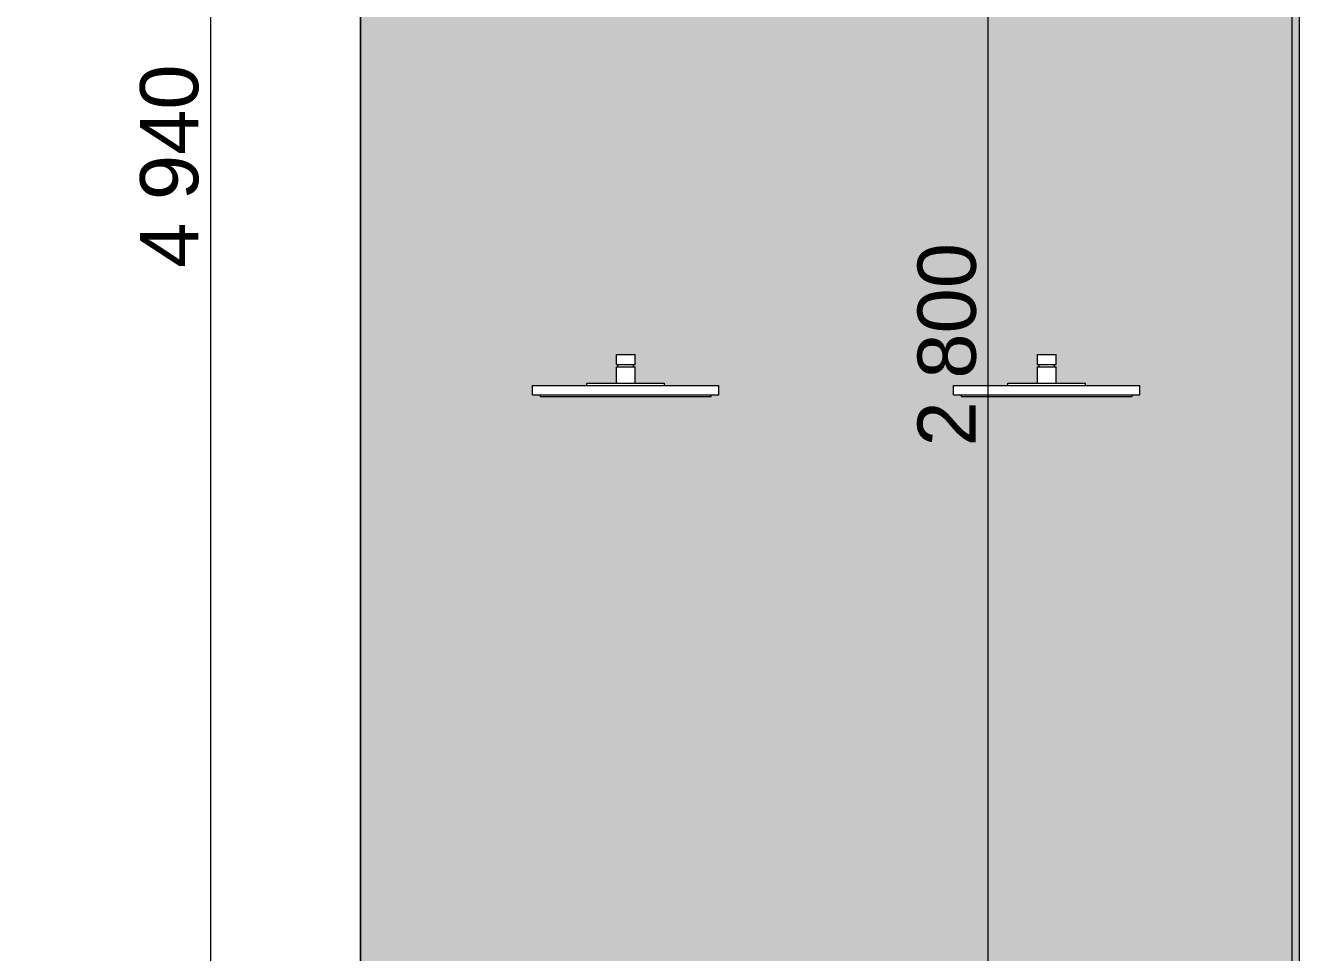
# Model space of a CAD drawing. Header units: millimetres. Extents: x 2336463 to 2579121, y 595385 to 778077.
# Drawn here: x 2519566 to 2521207, y 649591 to 650786 of the extents above; entities that cross this region are included whole.
import ezdxf

# ---------------------------------------------------------------- set-up
doc = ezdxf.new("R2010")
doc.units = ezdxf.units.MM
doc.header["$MEASUREMENT"] = 0
doc.linetypes.add('Wipeout_Contour', pattern=[1000, 0, -1000])
for name, color, linetype, lineweight in [('+возводимые стены_Ном._пера__1', 7, 'Continuous', 13), ('1 Планировка_Ном._пера__1', 7, 'Continuous', 13), ('сит план_Ном._пера__1', 7, 'Continuous', 13)]:
    doc.layers.add(name, color=color, linetype=linetype, lineweight=lineweight)
doc.layers.add('+возводимые стены_Ном._пера__9', color=7, linetype='Continuous', lineweight=15, true_color=0x3dad99)
doc.layers.add('1 Планировка размеры_Ном._пера__242', color=7, linetype='Continuous', lineweight=13, true_color=0x1b55b5)
doc.layers.add('1 Планировка', color=7, linetype='Continuous')
doc.layers.add('1 Планировка размеры', color=7, linetype='Continuous')
doc.styles.add('СГЕНЕРИР_СТИЛЬ_1', font='arial.ttf')
doc.dimstyles.new('СГЕНЕРИР_СТИЛЬ__2', dxfattribs={"dimtxt": 75, "dimasz": 23.75, "dimexe": 0.18, "dimexo": 300, "dimgap": 0, "dimtad": 1, "dimdec": 0, "dimzin": 0, "dimdsep": 46, "dimtxsty": 'СГЕНЕРИР_СТИЛЬ_1', "dimblk": 'ARROWHEAD_6', "dimblk1": 'ARROWHEAD_6', "dimblk2": 'ARROWHEAD_6', "dimcen": 0.09, "dimclrd": 256, "dimclre": 256, "dimclrt": 256, "dimazin": 0, "dimtfac": 1, "dimtdec": 4, "dimtmove": 0, "dimatfit": 3, "dimfxl": 0, "dimtolj": 1, "dimtzin": 0, "dimarcsym": 0})

# ---------------------------------------------------------------- blocks, each defined once
blk = doc.blocks.new('*D3079', base_point=(2086872, 585813.7))
at = {"layer": '1 Планировка размеры_Ном._пера__242', "color": 152, "linetype": 'Continuous', "lineweight": 13, "true_color": 0x1b55b5}
for p, q in [((2519816.8, 653058.9), (2519791.8, 653083.9)), ((2519804.3, 653071.4), (2519804.3, 653090.1)), ((2519827.7, 653071.4), (2519780.9, 653071.4)), ((2519804.3, 648131.4), (2519804.3, 653071.4)), ((2519791.8, 648143.9), (2519816.8, 648118.9)), ((2519827.7, 648131.4), (2519780.9, 648131.4)), ((2519804.3, 648112.6), (2519804.3, 648131.4))]:
    blk.add_line(p, q, dxfattribs=at)
at = {"layer": '1 Планировка размеры_Ном._пера__242', "color": 152, "lineweight": 13, "true_color": 0x1b55b5, "insert": (2519789.3, 650473.2), "char_height": 75, "attachment_point": 7, "rotation": 90, "style": 'СГЕНЕРИР_СТИЛЬ_1'}
blk.add_mtext('\\A1;{\\pql;\\fArial|b0|i0|c204|p38;4\xa0940}', dxfattribs=at)
blk = doc.blocks.new('ARROWHEAD_6')
at = {"color": 0, "linetype": 'Continuous', "lineweight": 0}
for p, q in [((0, 0), (-1, 0)), ((-0.5, -0.5), (0.5, 0.5))]:
    blk.add_line(p, q, dxfattribs=at)
blk = doc.blocks.new('*D3082', base_point=(2086872, 585813.7))
at = {"layer": '1 Планировка размеры_Ном._пера__242', "color": 152, "linetype": 'Continuous', "lineweight": 13, "true_color": 0x1b55b5}
for p, q in [((2520818.7, 651758.9), (2520793.7, 651783.9)), ((2520806.2, 651771.4), (2520806.2, 651790.1)), ((2520897.3, 651771.4), (2520782.8, 651771.4)), ((2520806.2, 648971.4), (2520806.2, 651771.4)), ((2520793.7, 648983.9), (2520818.7, 648958.9)), ((2520897.3, 648971.4), (2520782.8, 648971.4))]:
    blk.add_line(p, q, dxfattribs=at)
at = {"layer": '1 Планировка размеры_Ном._пера__242', "color": 152, "lineweight": 13, "true_color": 0x1b55b5, "insert": (2520791.2, 650243.2), "char_height": 75, "attachment_point": 7, "rotation": 90, "style": 'СГЕНЕРИР_СТИЛЬ_1'}
blk.add_mtext('\\A1;{\\pql;\\fArial|b0|i0|c204|p38;2\xa0800}', dxfattribs=at)

msp = doc.modelspace()

# ---------------------------------------------------------------- hatches: boundary and pattern name
at = {"layer": '+возводимые стены_Ном._пера__9', "linetype": 'Continuous', "lineweight": 15, "true_color": 0x3dad99}
msp.add_hatch(color=135, dxfattribs=at).paths.add_polyline_path([(2519997.3, 651771.4), (2521197.3, 651771.4), (2521197.3, 648971.4), (2519997.3, 648971.4)])
at = {"layer": 'сит план_Ном._пера__1', "linetype": 'Continuous', "lineweight": 13}
h = msp.add_hatch(dxfattribs=at)
h.set_pattern_fill('AR_CONC', style=0, pattern_type=2)
h.set_pattern_definition([(50, (2086872.01, 585813.69), (-182.18467, 15.939086), [19.05, -209.55]), (355, (2086872.01, 585813.69), (-35.24342, 191.056845), [15.24, -167.640584]), (100.451445, (2086887.2, 585812.36), (146.94125, 175.11775), [16.19001, -178.090245]), (46.1842, (2086872.01, 585864.49), (-271.07904, 42.04233), [28.575, -314.325]), (96.63556, (2086894.6, 585860.98), (237.40413, 247.42612), [24.28502, -267.1356]), (351.18415, (2086872.01, 585864.49), (237.40413, 247.42612), [22.85997, -251.45973]), (21, (2086897.41, 585851.79), (-151.61439, 102.2652), [19.05, -209.55]), (326, (2086897.41, 585851.79), (61.80203, 184.18797), [15.24, -167.64]), (71.451445, (2086910.05, 585843.26), (213.41642, 81.92277), [16.19001, -178.08994]), (37.5, (2086872.015, 585813.686), (3.088603, 84.555039), [0, -165.608, 0, -170.18, 0, -168.275]), (7.5, (2086872.015, 585813.69), (66.819663, 100.180575), [0, -97.028, 0, -161.798, 0, -64.135]), (327.5, (2086815.37, 585813.686), (-135.590595, 5.728744), [0, -63.5, 0, -198.12, 0, -262.89]), (317.5, (2086789.97, 585813.69), (148.12918, 25.42649), [0, -82.55, 0, -131.572, 0, -186.69])])
h.paths.add_polyline_path([(2519997.3, 648131.4), (2521207.3, 648131.4), (2521207.3, 653071.4), (2519997.3, 653071.4)])

# ---------------------------------------------------------------- linework, layer by layer
at = {"layer": '+возводимые стены_Ном._пера__1', "color": 7, "linetype": 'Continuous', "lineweight": 13, "flags": 128}
msp.add_lwpolyline([(2519997.3, 651771.4), (2521197.3, 651771.4), (2521197.3, 648971.4), (2519997.3, 648971.4)], close=True, dxfattribs=at)
at = {"layer": '1 Планировка_Ном._пера__1', "color": 7, "linetype": 'Continuous', "lineweight": 13}
for p, q in [((2519997.3, 648131.4), (2519997.3, 653071.4)), ((2519997.3, 651771.4), (2519997.3, 648131.4))]:
    msp.add_line(p, q, dxfattribs=at)
at = {"layer": 'сит план_Ном._пера__1', "color": 7, "linetype": 'Continuous', "lineweight": 13, "flags": 128}
msp.add_lwpolyline([(2519997.3, 648131.4), (2521207.3, 648131.4), (2521207.3, 653071.4), (2519997.3, 653071.4)], close=True, dxfattribs=at)

# ---------------------------------------------------------------- dimensions: what is measured, and where the dimension line sits
at = {"layer": '1 Планировка размеры', "color": 152, "linetype": 'Continuous', "lineweight": 13, "true_color": 0x1b55b5}
dim = msp.add_linear_dim(base=(2519804.3, 653071.4), p1=(2519997.3, 648131.4), p2=(2519997.3, 653071.4), angle=90, dimstyle='СГЕНЕРИР_СТИЛЬ__2', dxfattribs=at)
dim.commit()
dim.dimension.update_dxf_attribs({"geometry": '*D3079', "text_midpoint": (2519751.8, 650602), "dimtype": 160, "text_rotation": 90})

# ---------------------------------------------------------------- next in the draw order: wipeouts: each hides what was drawn before it
at = {"color": 254, "linetype": 'Wipeout_Contour', "lineweight": 0, "ltscale": 10411142.87718411}
msp.add_wipeout([(2520243.9, 650307.7), (2520243.9, 650309.7), (2520229.1, 650309.7), (2520229.1, 650307.7)], dxfattribs=at).dxf.layer = '1 Планировка'
at = {"color": 254, "linetype": 'Wipeout_Contour', "lineweight": 0, "ltscale": 10413243.78040771}
msp.add_wipeout([(2520786.3, 650307.7), (2520786.3, 650309.7), (2520771.6, 650309.7), (2520771.6, 650307.7)], dxfattribs=at).dxf.layer = '1 Планировка'

# ---------------------------------------------------------------- next in the draw order: wipeouts: each hides what was drawn before it
at = {"color": 254, "linetype": 'Wipeout_Contour', "lineweight": 0, "ltscale": 10411113.73624031}
msp.add_wipeout([(2520235.2, 650309.7), (2520235.2, 650321.7), (2520219.1, 650321.7), (2520219.1, 650309.7)], dxfattribs=at).dxf.layer = '1 Планировка'
at = {"color": 254, "linetype": 'Wipeout_Contour', "lineweight": 0, "ltscale": 10411249.38850614}
msp.add_wipeout([(2520284.1, 650307.7), (2520284.1, 650309.7), (2520243.9, 650309.7), (2520243.9, 650307.7)], dxfattribs=at).dxf.layer = '1 Планировка'
at = {"color": 254, "linetype": 'Wipeout_Contour', "lineweight": 0, "ltscale": 10413214.63756708}
msp.add_wipeout([(2520777.6, 650309.7), (2520777.6, 650321.7), (2520761.6, 650321.7), (2520761.6, 650309.7)], dxfattribs=at).dxf.layer = '1 Планировка'
at = {"color": 254, "linetype": 'Wipeout_Contour', "lineweight": 0, "ltscale": 10413350.29316033}
msp.add_wipeout([(2520826.6, 650307.7), (2520826.6, 650309.7), (2520786.3, 650309.7), (2520786.3, 650307.7)], dxfattribs=at).dxf.layer = '1 Планировка'

# ---------------------------------------------------------------- next in the draw order: linework, layer by layer
at = {"layer": '1 Планировка_Ном._пера__1', "color": 7, "linetype": 'Continuous', "lineweight": 13}
for p, q in [((2520219.1, 650309.7), (2520219.1, 650321.7)), ((2520761.6, 650309.7), (2520761.6, 650321.7))]:
    msp.add_line(p, q, dxfattribs=at)

# ---------------------------------------------------------------- next in the draw order: wipeouts: each hides what was drawn before it
at = {"color": 254, "linetype": 'Wipeout_Contour', "lineweight": 0, "ltscale": 10411433.87168955}
msp.add_wipeout([(2520339.1, 650307.7), (2520339.1, 650309.7), (2520284.1, 650309.7), (2520284.1, 650307.7)], dxfattribs=at).dxf.layer = '1 Планировка'
at = {"color": 254, "linetype": 'Wipeout_Contour', "lineweight": 0, "ltscale": 10413534.7788215}
msp.add_wipeout([(2520881.6, 650307.7), (2520881.6, 650309.7), (2520826.6, 650309.7), (2520826.6, 650307.7)], dxfattribs=at).dxf.layer = '1 Планировка'

# ---------------------------------------------------------------- next in the draw order: wipeouts: each hides what was drawn before it
at = {"color": 254, "linetype": 'Wipeout_Contour', "lineweight": 0, "ltscale": 10411229.93031014}
msp.add_wipeout([(2520279.1, 650309.7), (2520279.1, 650321.7), (2520235.2, 650321.7), (2520235.2, 650309.7)], dxfattribs=at).dxf.layer = '1 Планировка'
at = {"color": 254, "linetype": 'Wipeout_Contour', "lineweight": 0, "ltscale": 10411646.89477364}
msp.add_wipeout([(2520394.1, 650307.7), (2520394.1, 650309.7), (2520339.1, 650309.7), (2520339.1, 650307.7)], dxfattribs=at).dxf.layer = '1 Планировка'
at = {"color": 254, "linetype": 'Wipeout_Contour', "lineweight": 0, "ltscale": 10413330.8331976}
msp.add_wipeout([(2520821.6, 650309.7), (2520821.6, 650321.7), (2520777.6, 650321.7), (2520777.6, 650309.7)], dxfattribs=at).dxf.layer = '1 Планировка'
at = {"color": 254, "linetype": 'Wipeout_Contour', "lineweight": 0, "ltscale": 10413747.80476651}
msp.add_wipeout([(2520936.6, 650307.7), (2520936.6, 650309.7), (2520881.6, 650309.7), (2520881.6, 650307.7)], dxfattribs=at).dxf.layer = '1 Планировка'

# ---------------------------------------------------------------- next in the draw order: linework, layer by layer
at = {"layer": '1 Планировка_Ном._пера__1', "color": 7, "linetype": 'Continuous', "lineweight": 13}
for p, q in [((2520219.1, 650321.7), (2520235.2, 650321.7)), ((2520219.1, 650309.7), (2520235.2, 650309.7)), ((2520229.1, 650307.7), (2520229.1, 650309.7)), ((2520229.1, 650307.7), (2520243.9, 650307.7)), ((2520761.6, 650321.7), (2520777.6, 650321.7)), ((2520761.6, 650309.7), (2520777.6, 650309.7)), ((2520771.6, 650307.7), (2520771.6, 650309.7)), ((2520771.6, 650307.7), (2520786.3, 650307.7))]:
    msp.add_line(p, q, dxfattribs=at)

# ---------------------------------------------------------------- next in the draw order: wipeouts: each hides what was drawn before it
at = {"color": 254, "linetype": 'Wipeout_Contour', "lineweight": 0, "ltscale": 10411431.18453522}
msp.add_wipeout([(2520339.1, 650309.7), (2520339.1, 650321.7), (2520279.1, 650321.7), (2520279.1, 650309.7)], dxfattribs=at).dxf.layer = '1 Планировка'
at = {"color": 254, "linetype": 'Wipeout_Contour', "lineweight": 0, "ltscale": 10411831.37839505}
msp.add_wipeout([(2520434.4, 650307.7), (2520434.4, 650309.7), (2520394.1, 650309.7), (2520394.1, 650307.7)], dxfattribs=at).dxf.layer = '1 Планировка'
at = {"color": 254, "linetype": 'Wipeout_Contour', "lineweight": 0, "ltscale": 10413532.09012576}
msp.add_wipeout([(2520881.6, 650309.7), (2520881.6, 650321.7), (2520821.6, 650321.7), (2520821.6, 650309.7)], dxfattribs=at).dxf.layer = '1 Планировка'
at = {"color": 254, "linetype": 'Wipeout_Contour', "lineweight": 0, "ltscale": 10413932.29086542}
msp.add_wipeout([(2520976.8, 650307.7), (2520976.8, 650309.7), (2520936.6, 650309.7), (2520936.6, 650307.7)], dxfattribs=at).dxf.layer = '1 Планировка'

# ---------------------------------------------------------------- next in the draw order: linework, layer by layer
at = {"layer": '1 Планировка_Ном._пера__1', "color": 7, "linetype": 'Continuous', "lineweight": 13}
for p, q in [((2520235.2, 650321.7), (2520279.1, 650321.7)), ((2520235.2, 650309.7), (2520279.1, 650309.7)), ((2520243.9, 650307.7), (2520284.1, 650307.7)), ((2520777.6, 650321.7), (2520821.6, 650321.7)), ((2520777.6, 650309.7), (2520821.6, 650309.7)), ((2520786.3, 650307.7), (2520826.6, 650307.7))]:
    msp.add_line(p, q, dxfattribs=at)

# ---------------------------------------------------------------- next in the draw order: wipeouts: each hides what was drawn before it
at = {"color": 254, "linetype": 'Wipeout_Contour', "lineweight": 0, "ltscale": 10411374.18971293}
msp.add_wipeout([(2520295.8, 650321.7), (2520295.8, 650324.7), (2520289.1, 650324.7), (2520289.1, 650321.7)], dxfattribs=at).dxf.layer = '1 Планировка'
at = {"color": 254, "linetype": 'Wipeout_Contour', "lineweight": 0, "ltscale": 10413475.09292513}
msp.add_wipeout([(2520838.3, 650321.7), (2520838.3, 650324.7), (2520831.6, 650324.7), (2520831.6, 650321.7)], dxfattribs=at).dxf.layer = '1 Планировка'
at = {"color": 254, "linetype": 'Wipeout_Contour', "lineweight": 0, "ltscale": 10411663.57319808}
msp.add_wipeout([(2520399.1, 650309.7), (2520399.1, 650321.7), (2520339.1, 650321.7), (2520339.1, 650309.7)], dxfattribs=at).dxf.layer = '1 Планировка'
at = {"color": 254, "linetype": 'Wipeout_Contour', "lineweight": 0, "ltscale": 10411937.89015709}
msp.add_wipeout([(2520449.1, 650307.7), (2520449.1, 650309.7), (2520434.4, 650309.7), (2520434.4, 650307.7)], dxfattribs=at).dxf.layer = '1 Планировка'
at = {"color": 254, "linetype": 'Wipeout_Contour', "lineweight": 0, "ltscale": 10413764.48190969}
msp.add_wipeout([(2520941.6, 650309.7), (2520941.6, 650321.7), (2520881.6, 650321.7), (2520881.6, 650309.7)], dxfattribs=at).dxf.layer = '1 Планировка'
at = {"color": 254, "linetype": 'Wipeout_Contour', "lineweight": 0, "ltscale": 10414038.80405779}
msp.add_wipeout([(2520991.6, 650307.7), (2520991.6, 650309.7), (2520976.8, 650309.7), (2520976.8, 650307.7)], dxfattribs=at).dxf.layer = '1 Планировка'

# ---------------------------------------------------------------- next in the draw order: linework, layer by layer
at = {"layer": '1 Планировка_Ном._пера__1', "color": 7, "linetype": 'Continuous', "lineweight": 13}
for p, q in [((2520279.1, 650309.7), (2520339.1, 650309.7)), ((2520284.1, 650307.7), (2520339.1, 650307.7)), ((2520821.6, 650309.7), (2520881.6, 650309.7)), ((2520826.6, 650307.7), (2520881.6, 650307.7))]:
    msp.add_line(p, q, dxfattribs=at)

# ---------------------------------------------------------------- next in the draw order: wipeouts: each hides what was drawn before it
at = {"color": 254, "linetype": 'Wipeout_Contour', "lineweight": 0, "ltscale": 10411422.60393679}
msp.add_wipeout([(2520314.1, 650321.7), (2520314.1, 650324.7), (2520295.8, 650324.7), (2520295.8, 650321.7)], dxfattribs=at).dxf.layer = '1 Планировка'
at = {"color": 254, "linetype": 'Wipeout_Contour', "lineweight": 0, "ltscale": 10413523.50779925}
msp.add_wipeout([(2520856.6, 650321.7), (2520856.6, 650324.7), (2520838.3, 650324.7), (2520838.3, 650321.7)], dxfattribs=at).dxf.layer = '1 Планировка'
at = {"color": 254, "linetype": 'Wipeout_Contour', "lineweight": 0, "ltscale": 10411864.82794417}
msp.add_wipeout([(2520443.1, 650309.7), (2520443.1, 650321.7), (2520399.1, 650321.7), (2520399.1, 650309.7)], dxfattribs=at).dxf.layer = '1 Планировка'
at = {"color": 254, "linetype": 'Wipeout_Contour', "lineweight": 0, "ltscale": 10413965.73935853}
msp.add_wipeout([(2520985.5, 650309.7), (2520985.5, 650321.7), (2520941.6, 650321.7), (2520941.6, 650309.7)], dxfattribs=at).dxf.layer = '1 Планировка'

# ---------------------------------------------------------------- next in the draw order: linework, layer by layer
at = {"layer": '1 Планировка_Ном._пера__1', "color": 7, "linetype": 'Continuous', "lineweight": 13}
for p, q in [((2520289.1, 650324.7), (2520295.8, 650324.7)), ((2520289.1, 650321.7), (2520289.1, 650324.7)), ((2520831.6, 650324.7), (2520838.3, 650324.7)), ((2520831.6, 650321.7), (2520831.6, 650324.7)), ((2520339.1, 650309.7), (2520399.1, 650309.7)), ((2520339.1, 650307.7), (2520394.1, 650307.7)), ((2520394.1, 650307.7), (2520434.4, 650307.7)), ((2520881.6, 650309.7), (2520941.6, 650309.7)), ((2520881.6, 650307.7), (2520936.6, 650307.7)), ((2520936.6, 650307.7), (2520976.8, 650307.7))]:
    msp.add_line(p, q, dxfattribs=at)

# ---------------------------------------------------------------- next in the draw order: wipeouts: each hides what was drawn before it
at = {"color": 254, "linetype": 'Wipeout_Contour', "lineweight": 0, "ltscale": 10411506.4598665}
msp.add_wipeout([(2520339.1, 650321.7), (2520339.1, 650324.7), (2520314.1, 650324.7), (2520314.1, 650321.7)], dxfattribs=at).dxf.layer = '1 Планировка'
at = {"color": 254, "linetype": 'Wipeout_Contour', "lineweight": 0, "ltscale": 10413607.36485522}
msp.add_wipeout([(2520881.6, 650321.7), (2520881.6, 650324.7), (2520856.6, 650324.7), (2520856.6, 650321.7)], dxfattribs=at).dxf.layer = '1 Планировка'
at = {"color": 254, "linetype": 'Wipeout_Contour', "lineweight": 0, "ltscale": 10411981.02253718}
msp.add_wipeout([(2520459.1, 650309.7), (2520459.1, 650321.7), (2520443.1, 650321.7), (2520443.1, 650309.7)], dxfattribs=at).dxf.layer = '1 Планировка'
at = {"color": 254, "linetype": 'Wipeout_Contour', "lineweight": 0, "ltscale": 10414081.93551192}
msp.add_wipeout([(2521001.6, 650309.7), (2521001.6, 650321.7), (2520985.5, 650321.7), (2520985.5, 650309.7)], dxfattribs=at).dxf.layer = '1 Планировка'

# ---------------------------------------------------------------- next in the draw order: linework, layer by layer
at = {"layer": '1 Планировка_Ном._пера__1', "color": 7, "linetype": 'Continuous', "lineweight": 13}
for p, q in [((2520295.8, 650324.7), (2520314.1, 650324.7)), ((2520838.3, 650324.7), (2520856.6, 650324.7)), ((2520399.1, 650321.7), (2520443.1, 650321.7)), ((2520399.1, 650309.7), (2520443.1, 650309.7)), ((2520434.4, 650307.7), (2520449.1, 650307.7)), ((2520443.1, 650321.7), (2520459.1, 650321.7)), ((2520443.1, 650309.7), (2520459.1, 650309.7)), ((2520449.1, 650307.7), (2520449.1, 650309.7)), ((2520459.1, 650309.7), (2520459.1, 650321.7)), ((2520941.6, 650321.7), (2520985.5, 650321.7)), ((2520941.6, 650309.7), (2520985.5, 650309.7)), ((2520976.8, 650307.7), (2520991.6, 650307.7)), ((2520985.5, 650321.7), (2521001.6, 650321.7)), ((2520985.5, 650309.7), (2521001.6, 650309.7)), ((2520991.6, 650307.7), (2520991.6, 650309.7)), ((2521001.6, 650309.7), (2521001.6, 650321.7))]:
    msp.add_line(p, q, dxfattribs=at)

# ---------------------------------------------------------------- next in the draw order: wipeouts: each hides what was drawn before it
at = {"color": 254, "linetype": 'Wipeout_Contour', "lineweight": 0, "ltscale": 10411523.50271879}
msp.add_wipeout([(2520328.7, 650324.7), (2520328.7, 650345.7), (2520327.1, 650345.7), (2520327.1, 650324.7)], dxfattribs=at).dxf.layer = '1 Планировка'
at = {"color": 254, "linetype": 'Wipeout_Contour', "lineweight": 0, "ltscale": 10413624.40535583}
msp.add_wipeout([(2520871.2, 650324.7), (2520871.2, 650345.7), (2520869.6, 650345.7), (2520869.6, 650324.7)], dxfattribs=at).dxf.layer = '1 Планировка'
at = {"color": 254, "linetype": 'Wipeout_Contour', "lineweight": 0, "ltscale": 10411603.28840632}
msp.add_wipeout([(2520364.1, 650321.7), (2520364.1, 650324.7), (2520339.1, 650324.7), (2520339.1, 650321.7)], dxfattribs=at).dxf.layer = '1 Планировка'
at = {"color": 254, "linetype": 'Wipeout_Contour', "lineweight": 0, "ltscale": 10413704.19469551}
msp.add_wipeout([(2520906.6, 650321.7), (2520906.6, 650324.7), (2520881.6, 650324.7), (2520881.6, 650321.7)], dxfattribs=at).dxf.layer = '1 Планировка'

# ---------------------------------------------------------------- next in the draw order: wipeouts: each hides what was drawn before it
at = {"color": 254, "linetype": 'Wipeout_Contour', "lineweight": 0, "ltscale": 10411535.12212733}
msp.add_wipeout([(2520333.1, 650324.7), (2520333.1, 650345.7), (2520328.7, 650345.7), (2520328.7, 650324.7)], dxfattribs=at).dxf.layer = '1 Планировка'
at = {"color": 254, "linetype": 'Wipeout_Contour', "lineweight": 0, "ltscale": 10413636.02492044}
msp.add_wipeout([(2520875.6, 650324.7), (2520875.6, 650345.7), (2520871.2, 650345.7), (2520871.2, 650324.7)], dxfattribs=at).dxf.layer = '1 Планировка'
at = {"color": 254, "linetype": 'Wipeout_Contour', "lineweight": 0, "ltscale": 10411687.1444272}
msp.add_wipeout([(2520382.4, 650321.7), (2520382.4, 650324.7), (2520364.1, 650324.7), (2520364.1, 650321.7)], dxfattribs=at).dxf.layer = '1 Планировка'
at = {"color": 254, "linetype": 'Wipeout_Contour', "lineweight": 0, "ltscale": 10413788.05184261}
msp.add_wipeout([(2520924.9, 650321.7), (2520924.9, 650324.7), (2520906.6, 650324.7), (2520906.6, 650321.7)], dxfattribs=at).dxf.layer = '1 Планировка'

# ---------------------------------------------------------------- next in the draw order: wipeouts: each hides what was drawn before it
at = {"color": 254, "linetype": 'Wipeout_Contour', "lineweight": 0, "ltscale": 10411555.24753548}
msp.add_wipeout([(2520339.1, 650324.7), (2520339.1, 650345.7), (2520333.1, 650345.7), (2520333.1, 650324.7)], dxfattribs=at).dxf.layer = '1 Планировка'
at = {"color": 254, "linetype": 'Wipeout_Contour', "lineweight": 0, "ltscale": 10413656.1505989}
msp.add_wipeout([(2520881.6, 650324.7), (2520881.6, 650345.7), (2520875.6, 650345.7), (2520875.6, 650324.7)], dxfattribs=at).dxf.layer = '1 Планировка'
at = {"color": 254, "linetype": 'Wipeout_Contour', "lineweight": 0, "ltscale": 10411735.55874316}
msp.add_wipeout([(2520389.1, 650321.7), (2520389.1, 650324.7), (2520382.4, 650324.7), (2520382.4, 650321.7)], dxfattribs=at).dxf.layer = '1 Планировка'
at = {"color": 254, "linetype": 'Wipeout_Contour', "lineweight": 0, "ltscale": 10413836.46680877}
msp.add_wipeout([(2520931.6, 650321.7), (2520931.6, 650324.7), (2520924.9, 650324.7), (2520924.9, 650321.7)], dxfattribs=at).dxf.layer = '1 Планировка'

# ---------------------------------------------------------------- next in the draw order: linework, layer by layer
at = {"layer": '1 Планировка_Ном._пера__1', "color": 7, "linetype": 'Continuous', "lineweight": 13}
for p, q in [((2520364.1, 650324.7), (2520382.4, 650324.7)), ((2520382.4, 650324.7), (2520389.1, 650324.7)), ((2520389.1, 650321.7), (2520389.1, 650324.7)), ((2520906.6, 650324.7), (2520924.9, 650324.7)), ((2520924.9, 650324.7), (2520931.6, 650324.7)), ((2520931.6, 650321.7), (2520931.6, 650324.7))]:
    msp.add_line(p, q, dxfattribs=at)

# ---------------------------------------------------------------- next in the draw order: wipeouts: each hides what was drawn before it
at = {"color": 254, "linetype": 'Wipeout_Contour', "lineweight": 0, "ltscale": 10411542.72300891}
msp.add_wipeout([(2520330.5, 650345.7), (2520330.5, 650348.7), (2520329.1, 650348.7), (2520329.1, 650345.7)], dxfattribs=at).dxf.layer = '1 Планировка'
at = {"color": 254, "linetype": 'Wipeout_Contour', "lineweight": 0, "ltscale": 10411578.48635827}
msp.add_wipeout([(2520345.1, 650324.7), (2520345.1, 650345.7), (2520339.1, 650345.7), (2520339.1, 650324.7)], dxfattribs=at).dxf.layer = '1 Планировка'
at = {"color": 254, "linetype": 'Wipeout_Contour', "lineweight": 0, "ltscale": 10413643.62332352}
msp.add_wipeout([(2520872.9, 650345.7), (2520872.9, 650348.7), (2520871.6, 650348.7), (2520871.6, 650345.7)], dxfattribs=at).dxf.layer = '1 Планировка'
at = {"color": 254, "linetype": 'Wipeout_Contour', "lineweight": 0, "ltscale": 10413679.38973381}
msp.add_wipeout([(2520887.6, 650324.7), (2520887.6, 650345.7), (2520881.6, 650345.7), (2520881.6, 650324.7)], dxfattribs=at).dxf.layer = '1 Планировка'

# ---------------------------------------------------------------- next in the draw order: wipeouts: each hides what was drawn before it
at = {"color": 254, "linetype": 'Wipeout_Contour', "lineweight": 0, "ltscale": 10411552.40583857}
msp.add_wipeout([(2520334.1, 650345.7), (2520334.1, 650348.7), (2520330.5, 650348.7), (2520330.5, 650345.7)], dxfattribs=at).dxf.layer = '1 Планировка'
at = {"color": 254, "linetype": 'Wipeout_Contour', "lineweight": 0, "ltscale": 10411598.6117719}
msp.add_wipeout([(2520349.5, 650324.7), (2520349.5, 650345.7), (2520345.1, 650345.7), (2520345.1, 650324.7)], dxfattribs=at).dxf.layer = '1 Планировка'
at = {"color": 254, "linetype": 'Wipeout_Contour', "lineweight": 0, "ltscale": 10413653.30628323}
msp.add_wipeout([(2520876.6, 650345.7), (2520876.6, 650348.7), (2520872.9, 650348.7), (2520872.9, 650345.7)], dxfattribs=at).dxf.layer = '1 Планировка'
at = {"color": 254, "linetype": 'Wipeout_Contour', "lineweight": 0, "ltscale": 10413699.51541775}
msp.add_wipeout([(2520892, 650324.7), (2520892, 650345.7), (2520887.6, 650345.7), (2520887.6, 650324.7)], dxfattribs=at).dxf.layer = '1 Планировка'

# ---------------------------------------------------------------- next in the draw order: linework, layer by layer
at = {"layer": '1 Планировка_Ном._пера__1', "color": 7, "linetype": 'Continuous', "lineweight": 13}
for p, q in [((2520314.1, 650324.7), (2520339.1, 650324.7)), ((2520856.6, 650324.7), (2520881.6, 650324.7)), ((2520279.1, 650321.7), (2520339.1, 650321.7)), ((2520821.6, 650321.7), (2520881.6, 650321.7))]:
    msp.add_line(p, q, dxfattribs=at)

# ---------------------------------------------------------------- next in the draw order: wipeouts: each hides what was drawn before it
at = {"color": 254, "linetype": 'Wipeout_Contour', "lineweight": 0, "ltscale": 10411569.17699307}
msp.add_wipeout([(2520339.1, 650345.7), (2520339.1, 650348.7), (2520334.1, 650348.7), (2520334.1, 650345.7)], dxfattribs=at).dxf.layer = '1 Планировка'
at = {"color": 254, "linetype": 'Wipeout_Contour', "lineweight": 0, "ltscale": 10411610.23118614}
msp.add_wipeout([(2520351.1, 650324.7), (2520351.1, 650345.7), (2520349.5, 650345.7), (2520349.5, 650324.7)], dxfattribs=at).dxf.layer = '1 Планировка'
at = {"color": 254, "linetype": 'Wipeout_Contour', "lineweight": 0, "ltscale": 10413670.077663}
msp.add_wipeout([(2520881.6, 650345.7), (2520881.6, 650348.7), (2520876.6, 650348.7), (2520876.6, 650345.7)], dxfattribs=at).dxf.layer = '1 Планировка'
at = {"color": 254, "linetype": 'Wipeout_Contour', "lineweight": 0, "ltscale": 10413711.13498805}
msp.add_wipeout([(2520893.6, 650324.7), (2520893.6, 650345.7), (2520892, 650345.7), (2520892, 650324.7)], dxfattribs=at).dxf.layer = '1 Планировка'

# ---------------------------------------------------------------- next in the draw order: linework, layer by layer
at = {"layer": '1 Планировка_Ном._пера__1', "color": 7, "linetype": 'Continuous', "lineweight": 13}
for p, q in [((2520339.1, 650324.7), (2520364.1, 650324.7)), ((2520881.6, 650324.7), (2520906.6, 650324.7)), ((2520339.1, 650321.7), (2520399.1, 650321.7)), ((2520881.6, 650321.7), (2520941.6, 650321.7))]:
    msp.add_line(p, q, dxfattribs=at)

# ---------------------------------------------------------------- next in the draw order: wipeouts: each hides what was drawn before it
at = {"color": 254, "linetype": 'Wipeout_Contour', "lineweight": 0, "ltscale": 10411543.49112602}
msp.add_wipeout([(2520328.7, 650348.7), (2520328.7, 650361.7), (2520327.1, 650361.7), (2520327.1, 650348.7)], dxfattribs=at).dxf.layer = '1 Планировка'
at = {"color": 254, "linetype": 'Wipeout_Contour', "lineweight": 0, "ltscale": 10413644.38973049}
msp.add_wipeout([(2520871.2, 650348.7), (2520871.2, 650361.7), (2520869.6, 650361.7), (2520869.6, 650348.7)], dxfattribs=at).dxf.layer = '1 Планировка'
at = {"color": 254, "linetype": 'Wipeout_Contour', "lineweight": 0, "ltscale": 10411588.54265642}
msp.add_wipeout([(2520344.1, 650345.7), (2520344.1, 650348.7), (2520339.1, 650348.7), (2520339.1, 650345.7)], dxfattribs=at).dxf.layer = '1 Планировка'
at = {"color": 254, "linetype": 'Wipeout_Contour', "lineweight": 0, "ltscale": 10413689.44358646}
msp.add_wipeout([(2520886.6, 650345.7), (2520886.6, 650348.7), (2520881.6, 650348.7), (2520881.6, 650345.7)], dxfattribs=at).dxf.layer = '1 Планировка'

# ---------------------------------------------------------------- next in the draw order: wipeouts: each hides what was drawn before it
at = {"color": 254, "linetype": 'Wipeout_Contour', "lineweight": 0, "ltscale": 10411555.11051225}
msp.add_wipeout([(2520333.1, 650348.7), (2520333.1, 650361.7), (2520328.7, 650361.7), (2520328.7, 650348.7)], dxfattribs=at).dxf.layer = '1 Планировка'
at = {"color": 254, "linetype": 'Wipeout_Contour', "lineweight": 0, "ltscale": 10413656.00927281}
msp.add_wipeout([(2520875.6, 650348.7), (2520875.6, 650361.7), (2520871.2, 650361.7), (2520871.2, 650348.7)], dxfattribs=at).dxf.layer = '1 Планировка'
at = {"color": 254, "linetype": 'Wipeout_Contour', "lineweight": 0, "ltscale": 10411605.31381477}
msp.add_wipeout([(2520347.8, 650345.7), (2520347.8, 650348.7), (2520344.1, 650348.7), (2520344.1, 650345.7)], dxfattribs=at).dxf.layer = '1 Планировка'
at = {"color": 254, "linetype": 'Wipeout_Contour', "lineweight": 0, "ltscale": 10413706.21497007}
msp.add_wipeout([(2520890.2, 650345.7), (2520890.2, 650348.7), (2520886.6, 650348.7), (2520886.6, 650345.7)], dxfattribs=at).dxf.layer = '1 Планировка'

# ---------------------------------------------------------------- next in the draw order: wipeouts: each hides what was drawn before it
at = {"color": 254, "linetype": 'Wipeout_Contour', "lineweight": 0, "ltscale": 10411575.23588176}
msp.add_wipeout([(2520339.1, 650348.7), (2520339.1, 650361.7), (2520333.1, 650361.7), (2520333.1, 650348.7)], dxfattribs=at).dxf.layer = '1 Планировка'
at = {"color": 254, "linetype": 'Wipeout_Contour', "lineweight": 0, "ltscale": 10413676.13491264}
msp.add_wipeout([(2520881.6, 650348.7), (2520881.6, 650361.7), (2520875.6, 650361.7), (2520875.6, 650348.7)], dxfattribs=at).dxf.layer = '1 Планировка'
at = {"color": 254, "linetype": 'Wipeout_Contour', "lineweight": 0, "ltscale": 10411614.99664846}
msp.add_wipeout([(2520349.1, 650345.7), (2520349.1, 650348.7), (2520347.8, 650348.7), (2520347.8, 650345.7)], dxfattribs=at).dxf.layer = '1 Планировка'
at = {"color": 254, "linetype": 'Wipeout_Contour', "lineweight": 0, "ltscale": 10413715.89793381}
msp.add_wipeout([(2520891.6, 650345.7), (2520891.6, 650348.7), (2520890.2, 650348.7), (2520890.2, 650345.7)], dxfattribs=at).dxf.layer = '1 Планировка'

# ---------------------------------------------------------------- next in the draw order: linework, layer by layer
at = {"layer": '1 Планировка_Ном._пера__1', "color": 7, "linetype": 'Continuous', "lineweight": 13}
for p, q in [((2520327.1, 650361.7), (2520328.7, 650361.7)), ((2520327.1, 650348.7), (2520327.1, 650361.7)), ((2520869.6, 650361.7), (2520871.2, 650361.7)), ((2520869.6, 650348.7), (2520869.6, 650361.7)), ((2520327.1, 650348.7), (2520328.7, 650348.7)), ((2520327.1, 650345.7), (2520328.7, 650345.7)), ((2520327.1, 650324.7), (2520327.1, 650345.7)), ((2520329.1, 650345.7), (2520329.1, 650348.7)), ((2520869.6, 650348.7), (2520871.2, 650348.7)), ((2520869.6, 650345.7), (2520871.2, 650345.7)), ((2520869.6, 650324.7), (2520869.6, 650345.7)), ((2520871.6, 650345.7), (2520871.6, 650348.7))]:
    msp.add_line(p, q, dxfattribs=at)

# ---------------------------------------------------------------- next in the draw order: wipeouts: each hides what was drawn before it
at = {"color": 254, "linetype": 'Wipeout_Contour', "lineweight": 0, "ltscale": 10411598.47465994}
msp.add_wipeout([(2520345.1, 650348.7), (2520345.1, 650361.7), (2520339.1, 650361.7), (2520339.1, 650348.7)], dxfattribs=at).dxf.layer = '1 Планировка'
at = {"color": 254, "linetype": 'Wipeout_Contour', "lineweight": 0, "ltscale": 10413699.37400296}
msp.add_wipeout([(2520887.6, 650348.7), (2520887.6, 650361.7), (2520881.6, 650361.7), (2520881.6, 650348.7)], dxfattribs=at).dxf.layer = '1 Планировка'

# ---------------------------------------------------------------- next in the draw order: linework, layer by layer
at = {"layer": '1 Планировка_Ном._пера__1', "color": 7, "linetype": 'Continuous', "lineweight": 13}
for p, q in [((2520328.7, 650361.7), (2520333.1, 650361.7)), ((2520871.2, 650361.7), (2520875.6, 650361.7)), ((2520328.7, 650348.7), (2520333.1, 650348.7)), ((2520328.7, 650345.7), (2520333.1, 650345.7)), ((2520871.2, 650348.7), (2520875.6, 650348.7)), ((2520871.2, 650345.7), (2520875.6, 650345.7))]:
    msp.add_line(p, q, dxfattribs=at)

# ---------------------------------------------------------------- next in the draw order: wipeouts: each hides what was drawn before it
at = {"color": 254, "linetype": 'Wipeout_Contour', "lineweight": 0, "ltscale": 10411618.60003493}
msp.add_wipeout([(2520349.5, 650348.7), (2520349.5, 650361.7), (2520345.1, 650361.7), (2520345.1, 650348.7)], dxfattribs=at).dxf.layer = '1 Планировка'
at = {"color": 254, "linetype": 'Wipeout_Contour', "lineweight": 0, "ltscale": 10413719.49964827}
msp.add_wipeout([(2520892, 650348.7), (2520892, 650361.7), (2520887.6, 650361.7), (2520887.6, 650348.7)], dxfattribs=at).dxf.layer = '1 Планировка'

# ---------------------------------------------------------------- next in the draw order: linework, layer by layer
at = {"layer": '1 Планировка_Ном._пера__1', "color": 7, "linetype": 'Continuous', "lineweight": 13}
for p, q in [((2520333.1, 650361.7), (2520339.1, 650361.7)), ((2520875.6, 650361.7), (2520881.6, 650361.7)), ((2520333.1, 650348.7), (2520339.1, 650348.7)), ((2520333.1, 650345.7), (2520339.1, 650345.7)), ((2520875.6, 650348.7), (2520881.6, 650348.7)), ((2520875.6, 650345.7), (2520881.6, 650345.7))]:
    msp.add_line(p, q, dxfattribs=at)

# ---------------------------------------------------------------- next in the draw order: wipeouts: each hides what was drawn before it
at = {"color": 254, "linetype": 'Wipeout_Contour', "lineweight": 0, "ltscale": 10411630.21942687}
msp.add_wipeout([(2520351.1, 650348.7), (2520351.1, 650361.7), (2520349.5, 650361.7), (2520349.5, 650348.7)], dxfattribs=at).dxf.layer = '1 Планировка'
at = {"color": 254, "linetype": 'Wipeout_Contour', "lineweight": 0, "ltscale": 10413731.11919628}
msp.add_wipeout([(2520893.6, 650348.7), (2520893.6, 650361.7), (2520892, 650361.7), (2520892, 650348.7)], dxfattribs=at).dxf.layer = '1 Планировка'

# ---------------------------------------------------------------- next in the draw order: linework, layer by layer
at = {"layer": '1 Планировка_Ном._пера__1', "color": 7, "linetype": 'Continuous', "lineweight": 13}
for p, q in [((2520339.1, 650361.7), (2520345.1, 650361.7)), ((2520345.1, 650361.7), (2520349.5, 650361.7)), ((2520349.5, 650361.7), (2520351.1, 650361.7)), ((2520351.1, 650348.7), (2520351.1, 650361.7)), ((2520881.6, 650361.7), (2520887.6, 650361.7)), ((2520887.6, 650361.7), (2520892, 650361.7)), ((2520892, 650361.7), (2520893.6, 650361.7)), ((2520893.6, 650348.7), (2520893.6, 650361.7)), ((2520339.1, 650348.7), (2520345.1, 650348.7)), ((2520339.1, 650345.7), (2520345.1, 650345.7)), ((2520345.1, 650348.7), (2520349.5, 650348.7)), ((2520345.1, 650345.7), (2520349.5, 650345.7)), ((2520349.1, 650345.7), (2520349.1, 650348.7)), ((2520349.5, 650348.7), (2520351.1, 650348.7)), ((2520349.5, 650345.7), (2520351.1, 650345.7)), ((2520351.1, 650324.7), (2520351.1, 650345.7)), ((2520881.6, 650348.7), (2520887.6, 650348.7)), ((2520881.6, 650345.7), (2520887.6, 650345.7)), ((2520887.6, 650348.7), (2520892, 650348.7)), ((2520887.6, 650345.7), (2520892, 650345.7)), ((2520891.6, 650345.7), (2520891.6, 650348.7)), ((2520892, 650348.7), (2520893.6, 650348.7)), ((2520892, 650345.7), (2520893.6, 650345.7)), ((2520893.6, 650324.7), (2520893.6, 650345.7))]:
    msp.add_line(p, q, dxfattribs=at)

# ---------------------------------------------------------------- next in the draw order: dimensions: what is measured, and where the dimension line sits
at = {"layer": '1 Планировка размеры', "color": 152, "linetype": 'Continuous', "lineweight": 13, "true_color": 0x1b55b5}
dim = msp.add_linear_dim(base=(2520806.2, 651771.4), p1=(2521197.3, 648971.4), p2=(2521197.3, 651771.4), angle=90, dimstyle='СГЕНЕРИР_СТИЛЬ__2', dxfattribs=at)
dim.commit()
dim.dimension.update_dxf_attribs({"geometry": '*D3082', "text_midpoint": (2520753.7, 650372), "dimtype": 160, "text_rotation": 90})

doc.saveas('drawing.dxf')
